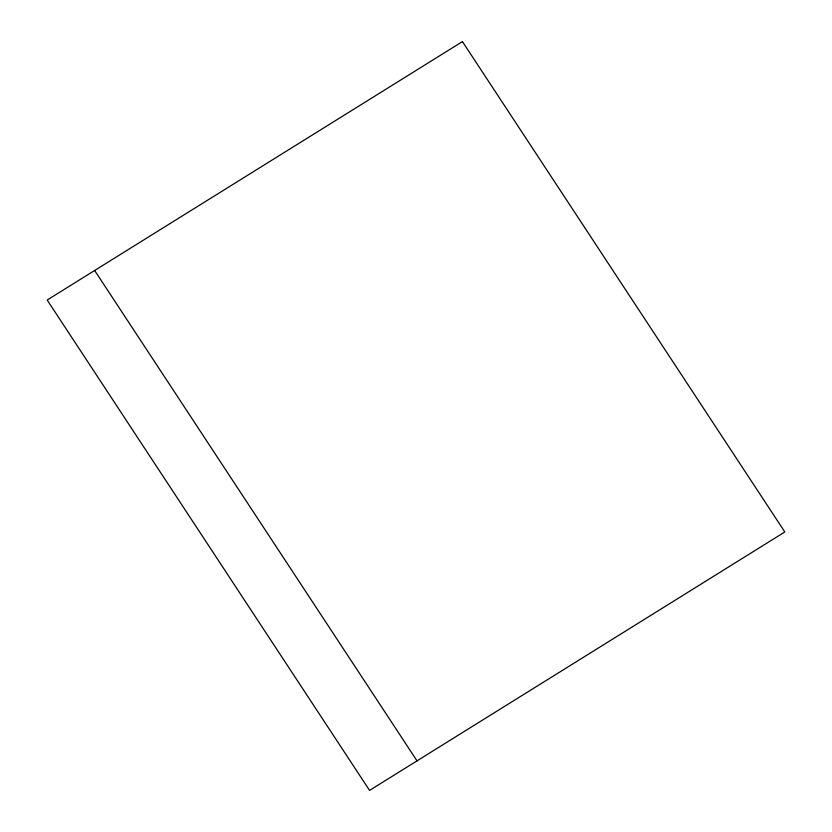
<?xml version="1.0" encoding="UTF-8"?>
<svg xmlns="http://www.w3.org/2000/svg" width="832" height="832" viewBox="0 0 832 832"><rect width="100%" height="100%" fill="white"/><g stroke="black" fill="none" stroke-linecap="round" stroke-linejoin="round"><path stroke-width="1.25" d="M94.64 270.494L417.03 760.864M462.436 41.6L47.174 300.03L369.564 790.4L784.826 531.97L462.436 41.6"/></g></svg>
